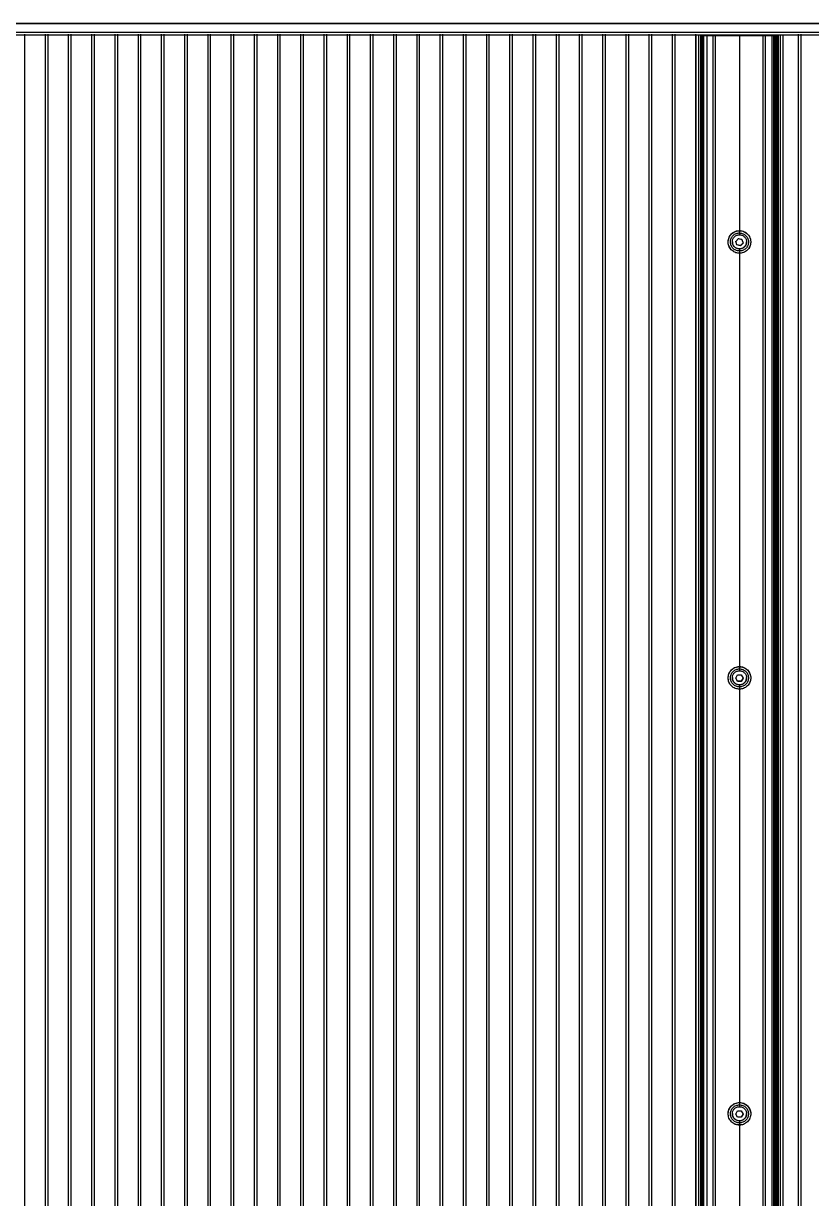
# Model space of a CAD drawing. Header units: millimetres. Extents: x 4625 to 14334, y 16216 to 31562.
# Drawn here: x 11293 to 11904, y 29670 to 30581 of the extents above; entities that cross this region are included whole.
import ezdxf

# ---------------------------------------------------------------- set-up
doc = ezdxf.new("R2010")
doc.units = ezdxf.units.MM
doc.header["$LTSCALE"] = 3
doc.layers.add('Default', color=7, linetype='Continuous')

msp = doc.modelspace()

# ---------------------------------------------------------------- linework, layer by layer
at = {"layer": 'Default'}
for p, q in [((11043.55, 30581.09), (13529.82, 30581.09)), ((13529.78, 30581.08), (11043.58, 30581.08)), ((13561.81, 30574), (11015.31, 30574)), ((13561.81, 30572), (11015.31, 30572)), ((11293.97, 28753.18), (11293.97, 30572.74)), ((11309.97, 28753.18), (11309.97, 30572.74)), ((11311.97, 28753.18), (11311.97, 30572.74)), ((11327.97, 28753.18), (11327.97, 30572.74)), ((11329.97, 28753.18), (11329.97, 30572.74)), ((11345.97, 28753.18), (11345.97, 30572.74)), ((11347.97, 28753.18), (11347.97, 30572.74)), ((11363.97, 28753.18), (11363.97, 30572.74)), ((11365.97, 28753.18), (11365.97, 30572.74)), ((11381.97, 28753.18), (11381.97, 30572.74)), ((11383.97, 28753.18), (11383.97, 30572.74)), ((11399.97, 28753.18), (11399.97, 30572.74)), ((11401.97, 28753.18), (11401.97, 30572.74)), ((11417.97, 28753.18), (11417.97, 30572.74)), ((11419.97, 28753.18), (11419.97, 30572.74)), ((11435.97, 28753.18), (11435.97, 30572.74)), ((11437.97, 28753.18), (11437.97, 30572.74)), ((11453.97, 28753.18), (11453.97, 30572.74)), ((11455.97, 28753.18), (11455.97, 30572.74)), ((11471.97, 28753.18), (11471.97, 30572.74)), ((11473.97, 28753.18), (11473.97, 30572.74)), ((11489.97, 28753.18), (11489.97, 30572.74)), ((11491.97, 28753.18), (11491.97, 30572.74)), ((11507.97, 28753.18), (11507.97, 30572.74)), ((11509.97, 28753.18), (11509.97, 30572.74)), ((11525.97, 28753.18), (11525.97, 30572.74)), ((11527.97, 28753.18), (11527.97, 30572.74)), ((11543.97, 28753.18), (11543.97, 30572.74)), ((11545.97, 28753.18), (11545.97, 30572.74)), ((11561.97, 28753.18), (11561.97, 30572.74)), ((11563.97, 28753.18), (11563.97, 30572.74)), ((11579.97, 28753.18), (11579.97, 30572.74)), ((11581.97, 28753.18), (11581.97, 30572.74)), ((11597.97, 28753.18), (11597.97, 30572.74)), ((11599.97, 28753.18), (11599.97, 30572.74)), ((11615.97, 28753.18), (11615.97, 30572.74)), ((11617.97, 28753.18), (11617.97, 30572.74)), ((11633.97, 28753.18), (11633.97, 30572.74)), ((11635.97, 28753.18), (11635.97, 30572.74)), ((11651.97, 28753.18), (11651.97, 30572.74)), ((11653.97, 28753.18), (11653.97, 30572.74)), ((11669.97, 28753.18), (11669.97, 30572.74)), ((11671.97, 28753.18), (11671.97, 30572.74)), ((11687.97, 28753.18), (11687.97, 30572.74)), ((11689.97, 28753.18), (11689.97, 30572.74)), ((11705.97, 28753.18), (11705.97, 30572.74)), ((11707.97, 28753.18), (11707.97, 30572.74)), ((11723.97, 28753.18), (11723.97, 30572.74)), ((11725.97, 28753.18), (11725.97, 30572.74)), ((11741.97, 28753.18), (11741.97, 30572.74)), ((11743.97, 28753.18), (11743.97, 30572.74)), ((11759.97, 28753.18), (11759.97, 30572.74)), ((11761.97, 28753.18), (11761.97, 30572.74)), ((11777.97, 28753.18), (11777.97, 30572.74)), ((11779.97, 28753.18), (11779.97, 30572.74)), ((11795.97, 28753.18), (11795.97, 30572.74)), ((11797.97, 28753.18), (11797.97, 30572.74)), ((11813.97, 28753.18), (11813.97, 30572.74)), ((11814.31, 28753.04), (11814.31, 30572.6)), ((11816.31, 28752.59), (11816.31, 30572.14)), ((11817.81, 28752.16), (11817.81, 30571.71)), ((11817.92, 28752.45), (11817.92, 30572)), ((11818.61, 28752.09), (11818.61, 30571.64)), ((11819.56, 28752.45), (11819.56, 30572)), ((11819.56, 28752.25), (11819.56, 30571.8)), ((11820.31, 28752.45), (11820.31, 30572)), ((11822.81, 28752.34), (11822.81, 30571.9)), ((11827.56, 28752.17), (11827.56, 30571.72)), ((11829.31, 28752.17), (11829.31, 30571.73)), ((11847.81, 30571.45), (11847.81, 30417.32)), ((11866.31, 28752.17), (11866.31, 30571.73)), ((11868.06, 28752.17), (11868.06, 30571.72)), ((11872.81, 30571.9), (11872.81, 28752.34)), ((11874.31, 30572), (11874.31, 28752.45)), ((11875.31, 30572), (11875.31, 28752.45)), ((11876.06, 28752.45), (11876.06, 30572)), ((11876.06, 28752.25), (11876.06, 30571.8)), ((11877, 28752.09), (11877, 30571.64)), ((11877.69, 30572), (11877.69, 28752.45)), ((11877.81, 28752.52), (11877.81, 30572.07)), ((11877.81, 28752.16), (11877.81, 30571.71)), ((11879.31, 30572.14), (11879.31, 28752.59)), ((11881.31, 30572.6), (11881.31, 28753.04)), ((11893.64, 28753.18), (11893.64, 30572.74)), ((11895.64, 28753.18), (11895.64, 30572.74)), ((11845.84, 30409.64), (11844.99, 30412.39)), ((11846.96, 30414.5), (11849.77, 30413.86)), ((11850.62, 30411.11), (11848.66, 30409)), ((11848.66, 30409), (11845.84, 30409.64)), ((11847.81, 30406.35), (11847.81, 30079.4)), ((11848.66, 30409), (11848.66, 30408.82)), ((11846.36, 30071.33), (11844.92, 30073.83)), ((11849.25, 30071.33), (11846.36, 30071.33)), ((11847.81, 30068.42), (11847.81, 29741.47)), ((11850.69, 30073.83), (11849.25, 30071.33)), ((11846.36, 29733.41), (11844.92, 29735.9)), ((11849.25, 29733.41), (11846.36, 29733.41)), ((11846.36, 29733.41), (11846.36, 29733.23)), ((11847.81, 29730.5), (11847.81, 29601.81)), ((11850.69, 29735.9), (11849.25, 29733.41)), ((11849.25, 29733.41), (11849.25, 29733.23))]:
    msp.add_line(p, q, dxfattribs=at)
for points in [[(11847.81, 30571.45, 0), (11818.61, 30571.64, 0)], [(11865.43, 30571.66, 0), (11830.19, 30571.66, 0)], [(11877, 30571.64, 0), (11847.81, 30571.45, 0)], [(11839.17, 30410.45, 0), (11839.06, 30411.51, 0), (11839.09, 30412.54, 0), (11839.22, 30413.52, 0), (11839.46, 30414.47, 0), (11839.83, 30415.41, 0), (11840.31, 30416.34, 0), (11840.93, 30417.23, 0), (11841.67, 30418.05, 0), (11842.51, 30418.79, 0), (11843.45, 30419.41, 0), (11844.46, 30419.9, 0), (11845.52, 30420.26, 0), (11846.59, 30420.48, 0), (11847.65, 30420.56, 0), (11848.67, 30420.52, 0), (11849.65, 30420.37, 0), (11850.6, 30420.11, 0), (11851.54, 30419.73, 0), (11852.47, 30419.22, 0), (11853.35, 30418.59, 0), (11854.16, 30417.83, 0), (11854.88, 30416.97, 0), (11855.49, 30416.02, 0), (11855.96, 30415.01, 0), (11856.3, 30413.95, 0), (11856.49, 30412.88, 0), (11856.56, 30411.83, 0), (11856.5, 30410.81, 0), (11856.33, 30409.84, 0), (11856.05, 30408.9, 0), (11855.65, 30407.96, 0), (11855.12, 30407.04, 0)], [(11842.31, 30411.84, 0), (11842.33, 30412.37, 0), (11842.41, 30412.9, 0), (11842.54, 30413.43, 0), (11842.73, 30413.94, 0), (11842.96, 30414.44, 0), (11843.24, 30414.9, 0), (11843.57, 30415.33, 0), (11843.92, 30415.72, 0), (11844.31, 30416.07, 0), (11844.74, 30416.39, 0), (11845.21, 30416.67, 0), (11845.7, 30416.91, 0), (11846.22, 30417.09, 0), (11846.75, 30417.22, 0), (11847.28, 30417.3, 0), (11847.81, 30417.32, 0)], [(11842.31, 30411.98, 0), (11842.33, 30411.46, 0), (11842.41, 30410.93, 0), (11842.54, 30410.4, 0), (11842.73, 30409.88, 0), (11842.96, 30409.39, 0), (11843.24, 30408.92, 0), (11843.57, 30408.49, 0), (11843.92, 30408.1, 0), (11844.31, 30407.75, 0), (11844.74, 30407.43, 0), (11845.21, 30407.14, 0), (11845.7, 30406.91, 0), (11846.22, 30406.72, 0), (11846.75, 30406.59, 0), (11847.28, 30406.51, 0), (11847.81, 30406.49, 0), (11848.33, 30406.51, 0), (11848.86, 30406.59, 0), (11849.39, 30406.72, 0), (11849.91, 30406.91, 0), (11850.41, 30407.14, 0), (11850.88, 30407.43, 0), (11851.31, 30407.75, 0), (11851.7, 30408.1, 0), (11852.05, 30408.49, 0), (11852.37, 30408.92, 0), (11852.65, 30409.39, 0), (11852.89, 30409.88, 0), (11853.07, 30410.4, 0), (11853.2, 30410.93, 0), (11853.28, 30411.46, 0), (11853.31, 30411.98, 0)], [(11847.81, 30406.35, 0), (11847.28, 30406.38, 0), (11846.75, 30406.45, 0), (11846.22, 30406.58, 0), (11845.7, 30406.77, 0), (11845.21, 30407, 0), (11844.74, 30407.29, 0), (11844.31, 30407.61, 0), (11843.92, 30407.96, 0), (11843.57, 30408.35, 0), (11843.24, 30408.78, 0), (11842.96, 30409.25, 0), (11842.73, 30409.74, 0), (11842.54, 30410.26, 0), (11842.41, 30410.79, 0), (11842.33, 30411.32, 0), (11842.31, 30411.84, 0)], [(11844.99, 30412.22, 0), (11846.96, 30414.33, 0)], [(11845.84, 30409.46, 0), (11844.99, 30412.22, 0)], [(11846.96, 30414.33, 0), (11849.77, 30413.68, 0)], [(11847.81, 30417.32, 0), (11848.33, 30417.3, 0), (11848.86, 30417.22, 0), (11849.39, 30417.09, 0), (11849.91, 30416.91, 0), (11850.41, 30416.67, 0), (11850.88, 30416.39, 0), (11851.31, 30416.07, 0), (11851.7, 30415.72, 0), (11852.05, 30415.33, 0), (11852.37, 30414.9, 0), (11852.65, 30414.44, 0), (11852.89, 30413.94, 0), (11853.07, 30413.43, 0), (11853.2, 30412.9, 0), (11853.28, 30412.37, 0), (11853.31, 30411.84, 0)], [(11853.31, 30411.84, 0), (11853.28, 30411.32, 0), (11853.2, 30410.79, 0), (11853.07, 30410.26, 0), (11852.89, 30409.74, 0), (11852.65, 30409.25, 0), (11852.37, 30408.78, 0), (11852.05, 30408.35, 0), (11851.7, 30407.96, 0), (11851.31, 30407.61, 0), (11850.88, 30407.29, 0), (11850.41, 30407, 0), (11849.91, 30406.77, 0), (11849.39, 30406.58, 0), (11848.86, 30406.45, 0), (11848.33, 30406.38, 0), (11847.81, 30406.35, 0)], [(11849.77, 30413.68, 0), (11850.62, 30410.93, 0)], [(11843.4, 30404.29, 0), (11842.2, 30405.13, 0), (11841.14, 30406.19, 0), (11840.25, 30407.43, 0), (11839.6, 30408.8, 0)], [(11848.66, 30408.82, 0), (11845.84, 30409.46, 0)], [(11850.62, 30410.93, 0), (11848.66, 30408.82, 0)], [(11839.31, 30071.83, 0), (11839.13, 30072.77, 0), (11839.06, 30073.69, 0), (11839.08, 30074.6, 0), (11839.21, 30075.53, 0), (11839.45, 30076.48, 0), (11839.8, 30077.42, 0), (11840.26, 30078.33, 0), (11840.84, 30079.2, 0), (11841.53, 30079.99, 0), (11842.31, 30080.7, 0), (11843.16, 30081.31, 0), (11844.06, 30081.8, 0), (11845, 30082.18, 0), (11845.95, 30082.44, 0), (11846.89, 30082.59, 0), (11847.81, 30082.64, 0)], [(11842.31, 30073.92, 0), (11842.33, 30074.44, 0), (11842.41, 30074.97, 0), (11842.54, 30075.5, 0), (11842.73, 30076.02, 0), (11842.96, 30076.51, 0), (11843.24, 30076.98, 0), (11843.57, 30077.41, 0), (11843.92, 30077.79, 0), (11844.31, 30078.15, 0), (11844.74, 30078.47, 0), (11845.21, 30078.75, 0), (11845.7, 30078.98, 0), (11846.22, 30079.16, 0), (11846.75, 30079.29, 0), (11847.28, 30079.37, 0), (11847.81, 30079.4, 0)], [(11844.92, 30073.65, 0), (11846.36, 30076.14, 0)], [(11846.36, 30076.14, 0), (11849.25, 30076.14, 0)], [(11847.81, 30082.64, 0), (11848.93, 30082.57, 0), (11850.08, 30082.34, 0), (11851.23, 30081.95, 0), (11852.34, 30081.38, 0), (11853.38, 30080.64, 0), (11854.3, 30079.76, 0), (11855.09, 30078.76, 0), (11855.71, 30077.67, 0), (11856.16, 30076.53, 0), (11856.43, 30075.37, 0), (11856.55, 30074.25, 0), (11856.52, 30073.14, 0), (11856.34, 30072, 0), (11856, 30070.85, 0), (11855.48, 30069.72, 0), (11854.8, 30068.66, 0)], [(11847.81, 30079.4, 0), (11848.33, 30079.37, 0), (11848.86, 30079.29, 0), (11849.39, 30079.16, 0), (11849.91, 30078.98, 0), (11850.41, 30078.75, 0), (11850.88, 30078.47, 0), (11851.31, 30078.15, 0), (11851.7, 30077.79, 0), (11852.05, 30077.41, 0), (11852.37, 30076.98, 0), (11852.65, 30076.51, 0), (11852.89, 30076.02, 0), (11853.07, 30075.5, 0), (11853.2, 30074.97, 0), (11853.28, 30074.44, 0), (11853.31, 30073.92, 0)], [(11849.25, 30076.14, 0), (11850.69, 30073.65, 0)], [(11842.31, 30074.06, 0), (11842.33, 30073.53, 0), (11842.41, 30073, 0), (11842.54, 30072.47, 0), (11842.73, 30071.96, 0), (11842.96, 30071.46, 0), (11843.24, 30071, 0), (11843.57, 30070.56, 0), (11843.92, 30070.17, 0), (11844.31, 30069.82, 0), (11844.74, 30069.5, 0), (11845.21, 30069.22, 0), (11845.7, 30068.98, 0), (11846.22, 30068.8, 0), (11846.75, 30068.67, 0), (11847.28, 30068.59, 0), (11847.81, 30068.56, 0), (11848.33, 30068.59, 0), (11848.86, 30068.67, 0), (11849.39, 30068.8, 0), (11849.91, 30068.98, 0), (11850.41, 30069.22, 0), (11850.88, 30069.5, 0), (11851.31, 30069.82, 0), (11851.7, 30070.17, 0), (11852.05, 30070.56, 0), (11852.37, 30071, 0), (11852.65, 30071.46, 0), (11852.89, 30071.96, 0), (11853.07, 30072.47, 0), (11853.2, 30073, 0), (11853.28, 30073.53, 0), (11853.31, 30074.06, 0)], [(11847.81, 30068.42, 0), (11847.28, 30068.45, 0), (11846.75, 30068.53, 0), (11846.22, 30068.66, 0), (11845.7, 30068.84, 0), (11845.21, 30069.08, 0), (11844.74, 30069.36, 0), (11844.31, 30069.68, 0), (11843.92, 30070.04, 0), (11843.57, 30070.42, 0), (11843.24, 30070.86, 0), (11842.96, 30071.32, 0), (11842.73, 30071.82, 0), (11842.54, 30072.33, 0), (11842.41, 30072.86, 0), (11842.33, 30073.39, 0), (11842.31, 30073.92, 0)], [(11846.36, 30071.16, 0), (11844.92, 30073.65, 0)], [(11849.25, 30071.16, 0), (11846.36, 30071.16, 0)], [(11853.31, 30073.92, 0), (11853.28, 30073.39, 0), (11853.2, 30072.86, 0), (11853.07, 30072.33, 0), (11852.89, 30071.82, 0), (11852.65, 30071.32, 0), (11852.37, 30070.86, 0), (11852.05, 30070.42, 0), (11851.7, 30070.04, 0), (11851.31, 30069.68, 0), (11850.88, 30069.36, 0), (11850.41, 30069.08, 0), (11849.91, 30068.84, 0), (11849.39, 30068.66, 0), (11848.86, 30068.53, 0), (11848.33, 30068.45, 0), (11847.81, 30068.42, 0)], [(11850.69, 30073.65, 0), (11849.25, 30071.16, 0)], [(11839.12, 29734.94, 0), (11839.06, 29735.79, 0), (11839.08, 29736.64, 0), (11839.19, 29737.51, 0), (11839.4, 29738.39, 0), (11839.7, 29739.27, 0), (11840.1, 29740.13, 0), (11840.61, 29740.95, 0), (11841.21, 29741.72, 0), (11841.89, 29742.42, 0), (11842.65, 29743.04, 0), (11843.46, 29743.56, 0), (11844.32, 29743.99, 0), (11845.2, 29744.32, 0), (11846.08, 29744.54, 0), (11846.95, 29744.67, 0), (11847.81, 29744.72, 0)], [(11842.31, 29735.99, 0), (11842.33, 29736.52, 0), (11842.41, 29737.05, 0), (11842.54, 29737.58, 0), (11842.73, 29738.09, 0), (11842.96, 29738.59, 0), (11843.24, 29739.05, 0), (11843.57, 29739.48, 0), (11843.92, 29739.87, 0), (11844.31, 29740.22, 0), (11844.74, 29740.54, 0), (11845.21, 29740.82, 0), (11845.7, 29741.06, 0), (11846.22, 29741.24, 0), (11846.75, 29741.37, 0), (11847.28, 29741.45, 0), (11847.81, 29741.47, 0)], [(11844.92, 29735.72, 0), (11846.36, 29738.22, 0)], [(11846.36, 29738.22, 0), (11849.25, 29738.22, 0)], [(11847.81, 29744.72, 0), (11848.88, 29744.65, 0), (11849.99, 29744.44, 0), (11851.09, 29744.08, 0), (11852.17, 29743.55, 0), (11853.18, 29742.88, 0), (11854.09, 29742.06, 0), (11854.88, 29741.12, 0), (11855.53, 29740.09, 0), (11856.02, 29739.01, 0), (11856.34, 29737.9, 0), (11856.52, 29736.81, 0), (11856.55, 29735.74, 0), (11856.46, 29734.66, 0), (11856.21, 29733.56, 0), (11855.81, 29732.46, 0), (11855.25, 29731.4, 0)], [(11847.81, 29741.47, 0), (11848.33, 29741.45, 0), (11848.86, 29741.37, 0), (11849.39, 29741.24, 0), (11849.91, 29741.06, 0), (11850.41, 29740.82, 0), (11850.88, 29740.54, 0), (11851.31, 29740.22, 0), (11851.7, 29739.87, 0), (11852.05, 29739.48, 0), (11852.37, 29739.05, 0), (11852.65, 29738.59, 0), (11852.89, 29738.09, 0), (11853.07, 29737.58, 0), (11853.2, 29737.05, 0), (11853.28, 29736.52, 0), (11853.31, 29735.99, 0)], [(11849.25, 29738.22, 0), (11850.69, 29735.72, 0)], [(11842.31, 29736.13, 0), (11842.33, 29735.61, 0), (11842.41, 29735.08, 0), (11842.54, 29734.55, 0), (11842.73, 29734.03, 0), (11842.96, 29733.54, 0), (11843.24, 29733.07, 0), (11843.57, 29732.64, 0), (11843.92, 29732.25, 0), (11844.31, 29731.9, 0), (11844.74, 29731.58, 0), (11845.21, 29731.29, 0), (11845.7, 29731.06, 0), (11846.22, 29730.87, 0), (11846.75, 29730.74, 0), (11847.28, 29730.67, 0), (11847.81, 29730.64, 0), (11848.33, 29730.67, 0), (11848.86, 29730.74, 0), (11849.39, 29730.87, 0), (11849.91, 29731.06, 0), (11850.41, 29731.29, 0), (11850.88, 29731.58, 0), (11851.31, 29731.9, 0), (11851.7, 29732.25, 0), (11852.05, 29732.64, 0), (11852.37, 29733.07, 0), (11852.65, 29733.54, 0), (11852.89, 29734.03, 0), (11853.07, 29734.55, 0), (11853.2, 29735.08, 0), (11853.28, 29735.61, 0), (11853.31, 29736.13, 0)], [(11847.81, 29730.5, 0), (11847.28, 29730.53, 0), (11846.75, 29730.6, 0), (11846.22, 29730.73, 0), (11845.7, 29730.92, 0), (11845.21, 29731.15, 0), (11844.74, 29731.44, 0), (11844.31, 29731.76, 0), (11843.92, 29732.11, 0), (11843.57, 29732.5, 0), (11843.24, 29732.93, 0), (11842.96, 29733.4, 0), (11842.73, 29733.89, 0), (11842.54, 29734.41, 0), (11842.41, 29734.94, 0), (11842.33, 29735.47, 0), (11842.31, 29735.99, 0)], [(11846.36, 29733.23, 0), (11844.92, 29735.72, 0)], [(11849.25, 29733.23, 0), (11846.36, 29733.23, 0)], [(11853.31, 29735.99, 0), (11853.28, 29735.47, 0), (11853.2, 29734.94, 0), (11853.07, 29734.41, 0), (11852.89, 29733.89, 0), (11852.65, 29733.4, 0), (11852.37, 29732.93, 0), (11852.05, 29732.5, 0), (11851.7, 29732.11, 0), (11851.31, 29731.76, 0), (11850.88, 29731.44, 0), (11850.41, 29731.15, 0), (11849.91, 29730.92, 0), (11849.39, 29730.73, 0), (11848.86, 29730.6, 0), (11848.33, 29730.53, 0), (11847.81, 29730.5, 0)], [(11850.69, 29735.72, 0), (11849.25, 29733.23, 0)], [(11849.67, 29727.46, 0), (11848.41, 29727.28, 0), (11847.18, 29727.28, 0), (11845.92, 29727.46, 0), (11844.65, 29727.85, 0)]]:
    msp.add_polyline3d(points, dxfattribs=at)
for points in [[(11845.86, 30403.24, 0), (11845.1, 30403.45, 0), (11844.34, 30403.74, 0), (11843.58, 30404.11, 0), (11842.85, 30404.56, 0), (11842.16, 30405.09, 0), (11841.51, 30405.7, 0), (11840.92, 30406.37, 0), (11840.4, 30407.11, 0), (11839.96, 30407.9, 0), (11839.6, 30408.73, 0), (11839.33, 30409.57, 0), (11839.16, 30410.43, 0), (11839.07, 30411.28, 0), (11839.07, 30412.12, 0), (11839.14, 30412.93, 0), (11839.28, 30413.7, 0), (11839.49, 30414.46, 0), (11839.78, 30415.22, 0), (11840.14, 30415.97, 0), (11840.6, 30416.69, 0), (11841.13, 30417.39, 0), (11841.74, 30418.04, 0), (11842.42, 30418.63, 0), (11843.16, 30419.15, 0), (11843.95, 30419.59, 0), (11844.77, 30419.94, 0), (11845.62, 30420.2, 0), (11846.48, 30420.38, 0), (11847.34, 30420.47, 0), (11848.17, 30420.47, 0), (11848.98, 30420.4, 0), (11849.76, 30420.26, 0), (11850.52, 30420.05, 0), (11851.28, 30419.76, 0), (11852.03, 30419.4, 0), (11852.76, 30418.95, 0), (11853.46, 30418.42, 0), (11854.11, 30417.81, 0), (11854.7, 30417.13, 0), (11855.22, 30416.39, 0), (11855.66, 30415.6, 0), (11856.01, 30414.78, 0), (11856.28, 30413.93, 0), (11856.46, 30413.07, 0), (11856.54, 30412.22, 0), (11856.55, 30411.39, 0), (11856.48, 30410.58, 0), (11856.34, 30409.81, 0), (11856.13, 30409.05, 0), (11855.84, 30408.29, 0), (11855.47, 30407.54, 0), (11855.02, 30406.81, 0), (11854.49, 30406.11, 0), (11853.88, 30405.47, 0), (11853.2, 30404.88, 0), (11852.46, 30404.36, 0), (11851.67, 30403.92, 0), (11850.84, 30403.57, 0), (11849.99, 30403.3, 0), (11849.13, 30403.12, 0), (11848.28, 30403.04, 0), (11847.44, 30403.03, 0), (11846.63, 30403.1, 0)], [(11846.25, 30404.95, 0), (11845.64, 30405.11, 0), (11845.03, 30405.34, 0), (11844.43, 30405.64, 0), (11843.84, 30406, 0), (11843.29, 30406.42, 0), (11842.77, 30406.91, 0), (11842.29, 30407.45, 0), (11841.88, 30408.04, 0), (11841.53, 30408.67, 0), (11841.24, 30409.33, 0), (11841.03, 30410.01, 0), (11840.89, 30410.69, 0), (11840.82, 30411.38, 0), (11840.81, 30412.05, 0), (11840.87, 30412.69, 0), (11840.98, 30413.31, 0), (11841.15, 30413.92, 0), (11841.38, 30414.52, 0), (11841.68, 30415.12, 0), (11842.04, 30415.71, 0), (11842.46, 30416.26, 0), (11842.95, 30416.78, 0), (11843.49, 30417.25, 0), (11844.09, 30417.67, 0), (11844.72, 30418.02, 0), (11845.38, 30418.3, 0), (11846.06, 30418.51, 0), (11846.75, 30418.65, 0), (11847.43, 30418.73, 0), (11848.1, 30418.73, 0), (11848.75, 30418.67, 0), (11849.37, 30418.56, 0), (11849.98, 30418.39, 0), (11850.58, 30418.16, 0), (11851.19, 30417.87, 0), (11851.77, 30417.51, 0), (11852.33, 30417.08, 0), (11852.85, 30416.6, 0), (11853.32, 30416.06, 0), (11853.74, 30415.46, 0), (11854.09, 30414.83, 0), (11854.37, 30414.17, 0), (11854.59, 30413.5, 0), (11854.73, 30412.81, 0), (11854.8, 30412.13, 0), (11854.8, 30411.46, 0), (11854.74, 30410.81, 0), (11854.63, 30410.19, 0), (11854.46, 30409.59, 0), (11854.23, 30408.98, 0), (11853.94, 30408.38, 0), (11853.58, 30407.8, 0), (11853.15, 30407.24, 0), (11852.66, 30406.72, 0), (11852.12, 30406.25, 0), (11851.53, 30405.84, 0), (11850.9, 30405.49, 0), (11850.23, 30405.2, 0), (11849.55, 30404.99, 0), (11848.87, 30404.85, 0), (11848.18, 30404.78, 0), (11847.51, 30404.78, 0), (11846.87, 30404.83, 0)], [(11847.81, 30082.56, 0), (11848.59, 30082.52, 0), (11849.4, 30082.41, 0), (11850.22, 30082.22, 0), (11851.03, 30081.94, 0), (11851.83, 30081.58, 0), (11852.6, 30081.13, 0), (11853.32, 30080.6, 0), (11853.99, 30080, 0), (11854.6, 30079.33, 0), (11855.13, 30078.6, 0), (11855.58, 30077.84, 0), (11855.94, 30077.04, 0), (11856.22, 30076.23, 0), (11856.41, 30075.42, 0), (11856.52, 30074.61, 0), (11856.56, 30073.83, 0), (11856.52, 30073.04, 0), (11856.41, 30072.24, 0), (11856.22, 30071.43, 0), (11855.94, 30070.61, 0), (11855.58, 30069.82, 0), (11855.13, 30069.05, 0), (11854.6, 30068.33, 0), (11853.99, 30067.66, 0), (11853.32, 30067.05, 0), (11852.6, 30066.52, 0), (11851.83, 30066.07, 0), (11851.03, 30065.71, 0), (11850.22, 30065.44, 0), (11849.4, 30065.24, 0), (11848.59, 30065.13, 0), (11847.81, 30065.1, 0), (11847.02, 30065.13, 0), (11846.22, 30065.24, 0), (11845.4, 30065.44, 0), (11844.59, 30065.71, 0), (11843.79, 30066.07, 0), (11843.02, 30066.52, 0), (11842.29, 30067.05, 0), (11841.62, 30067.66, 0), (11841.01, 30068.33, 0), (11840.48, 30069.05, 0), (11840.04, 30069.82, 0), (11839.67, 30070.61, 0), (11839.4, 30071.43, 0), (11839.2, 30072.24, 0), (11839.09, 30073.04, 0), (11839.06, 30073.83, 0), (11839.09, 30074.61, 0), (11839.2, 30075.42, 0), (11839.4, 30076.23, 0), (11839.67, 30077.04, 0), (11840.04, 30077.84, 0), (11840.48, 30078.6, 0), (11841.01, 30079.33, 0), (11841.62, 30080, 0), (11842.29, 30080.6, 0), (11843.02, 30081.13, 0), (11843.79, 30081.58, 0), (11844.59, 30081.94, 0), (11845.4, 30082.22, 0), (11846.22, 30082.41, 0), (11847.02, 30082.52, 0)], [(11847.81, 30080.81, 0), (11848.44, 30080.78, 0), (11849.08, 30080.69, 0), (11849.73, 30080.54, 0), (11850.38, 30080.32, 0), (11851.02, 30080.03, 0), (11851.64, 30079.67, 0), (11852.22, 30079.25, 0), (11852.76, 30078.77, 0), (11853.24, 30078.23, 0), (11853.67, 30077.65, 0), (11854.03, 30077.03, 0), (11854.32, 30076.4, 0), (11854.54, 30075.75, 0), (11854.69, 30075.1, 0), (11854.78, 30074.45, 0), (11854.81, 30073.83, 0), (11854.78, 30073.2, 0), (11854.69, 30072.56, 0), (11854.54, 30071.91, 0), (11854.32, 30071.26, 0), (11854.03, 30070.62, 0), (11853.67, 30070.01, 0), (11853.24, 30069.43, 0), (11852.76, 30068.89, 0), (11852.22, 30068.41, 0), (11851.64, 30067.98, 0), (11851.02, 30067.62, 0), (11850.38, 30067.33, 0), (11849.73, 30067.11, 0), (11849.08, 30066.96, 0), (11848.44, 30066.87, 0), (11847.81, 30066.84, 0), (11847.18, 30066.87, 0), (11846.53, 30066.96, 0), (11845.88, 30067.11, 0), (11845.23, 30067.33, 0), (11844.59, 30067.62, 0), (11843.98, 30067.98, 0), (11843.4, 30068.41, 0), (11842.86, 30068.89, 0), (11842.37, 30069.43, 0), (11841.95, 30070.01, 0), (11841.59, 30070.62, 0), (11841.3, 30071.26, 0), (11841.08, 30071.91, 0), (11840.92, 30072.56, 0), (11840.84, 30073.2, 0), (11840.81, 30073.83, 0), (11840.84, 30074.45, 0), (11840.92, 30075.1, 0), (11841.08, 30075.75, 0), (11841.3, 30076.4, 0), (11841.59, 30077.03, 0), (11841.95, 30077.65, 0), (11842.37, 30078.23, 0), (11842.86, 30078.77, 0), (11843.4, 30079.25, 0), (11843.98, 30079.67, 0), (11844.59, 30080.03, 0), (11845.23, 30080.32, 0), (11845.88, 30080.54, 0), (11846.53, 30080.69, 0), (11847.18, 30080.78, 0)], [(11847.81, 29744.63, 0), (11848.59, 29744.6, 0), (11849.4, 29744.49, 0), (11850.22, 29744.29, 0), (11851.03, 29744.02, 0), (11851.83, 29743.66, 0), (11852.6, 29743.21, 0), (11853.32, 29742.68, 0), (11853.99, 29742.07, 0), (11854.6, 29741.4, 0), (11855.13, 29740.68, 0), (11855.58, 29739.91, 0), (11855.94, 29739.12, 0), (11856.22, 29738.3, 0), (11856.41, 29737.49, 0), (11856.52, 29736.69, 0), (11856.56, 29735.9, 0), (11856.52, 29735.12, 0), (11856.41, 29734.31, 0), (11856.22, 29733.5, 0), (11855.94, 29732.69, 0), (11855.58, 29731.89, 0), (11855.13, 29731.13, 0), (11854.6, 29730.4, 0), (11853.99, 29729.73, 0), (11853.32, 29729.13, 0), (11852.6, 29728.6, 0), (11851.83, 29728.15, 0), (11851.03, 29727.79, 0), (11850.22, 29727.51, 0), (11849.4, 29727.32, 0), (11848.59, 29727.21, 0), (11847.81, 29727.17, 0), (11847.02, 29727.21, 0), (11846.22, 29727.32, 0), (11845.4, 29727.51, 0), (11844.59, 29727.79, 0), (11843.79, 29728.15, 0), (11843.02, 29728.6, 0), (11842.29, 29729.13, 0), (11841.62, 29729.73, 0), (11841.01, 29730.4, 0), (11840.48, 29731.13, 0), (11840.04, 29731.89, 0), (11839.67, 29732.69, 0), (11839.4, 29733.5, 0), (11839.2, 29734.31, 0), (11839.09, 29735.12, 0), (11839.06, 29735.9, 0), (11839.09, 29736.69, 0), (11839.2, 29737.49, 0), (11839.4, 29738.3, 0), (11839.67, 29739.12, 0), (11840.04, 29739.91, 0), (11840.48, 29740.68, 0), (11841.01, 29741.4, 0), (11841.62, 29742.07, 0), (11842.29, 29742.68, 0), (11843.02, 29743.21, 0), (11843.79, 29743.66, 0), (11844.59, 29744.02, 0), (11845.4, 29744.29, 0), (11846.22, 29744.49, 0), (11847.02, 29744.6, 0)], [(11847.81, 29742.89, 0), (11848.44, 29742.86, 0), (11849.08, 29742.77, 0), (11849.73, 29742.62, 0), (11850.38, 29742.4, 0), (11851.02, 29742.11, 0), (11851.64, 29741.75, 0), (11852.22, 29741.32, 0), (11852.76, 29740.84, 0), (11853.24, 29740.3, 0), (11853.67, 29739.72, 0), (11854.03, 29739.11, 0), (11854.32, 29738.47, 0), (11854.54, 29737.82, 0), (11854.69, 29737.17, 0), (11854.78, 29736.53, 0), (11854.81, 29735.9, 0), (11854.78, 29735.28, 0), (11854.69, 29734.63, 0), (11854.54, 29733.98, 0), (11854.32, 29733.33, 0), (11854.03, 29732.7, 0), (11853.67, 29732.08, 0), (11853.24, 29731.5, 0), (11852.76, 29730.96, 0), (11852.22, 29730.48, 0), (11851.64, 29730.06, 0), (11851.02, 29729.7, 0), (11850.38, 29729.41, 0), (11849.73, 29729.19, 0), (11849.08, 29729.04, 0), (11848.44, 29728.95, 0), (11847.81, 29728.92, 0), (11847.18, 29728.95, 0), (11846.53, 29729.04, 0), (11845.88, 29729.19, 0), (11845.23, 29729.41, 0), (11844.59, 29729.7, 0), (11843.98, 29730.06, 0), (11843.4, 29730.48, 0), (11842.86, 29730.96, 0), (11842.37, 29731.5, 0), (11841.95, 29732.08, 0), (11841.59, 29732.7, 0), (11841.3, 29733.33, 0), (11841.08, 29733.98, 0), (11840.92, 29734.63, 0), (11840.84, 29735.28, 0), (11840.81, 29735.9, 0), (11840.84, 29736.53, 0), (11840.92, 29737.17, 0), (11841.08, 29737.82, 0), (11841.3, 29738.47, 0), (11841.59, 29739.11, 0), (11841.95, 29739.72, 0), (11842.37, 29740.3, 0), (11842.86, 29740.84, 0), (11843.4, 29741.32, 0), (11843.98, 29741.75, 0), (11844.59, 29742.11, 0), (11845.23, 29742.4, 0), (11845.88, 29742.62, 0), (11846.53, 29742.77, 0), (11847.18, 29742.86, 0)]]:
    msp.add_polyline3d(points, close=True, dxfattribs=at)

doc.saveas('drawing.dxf')
